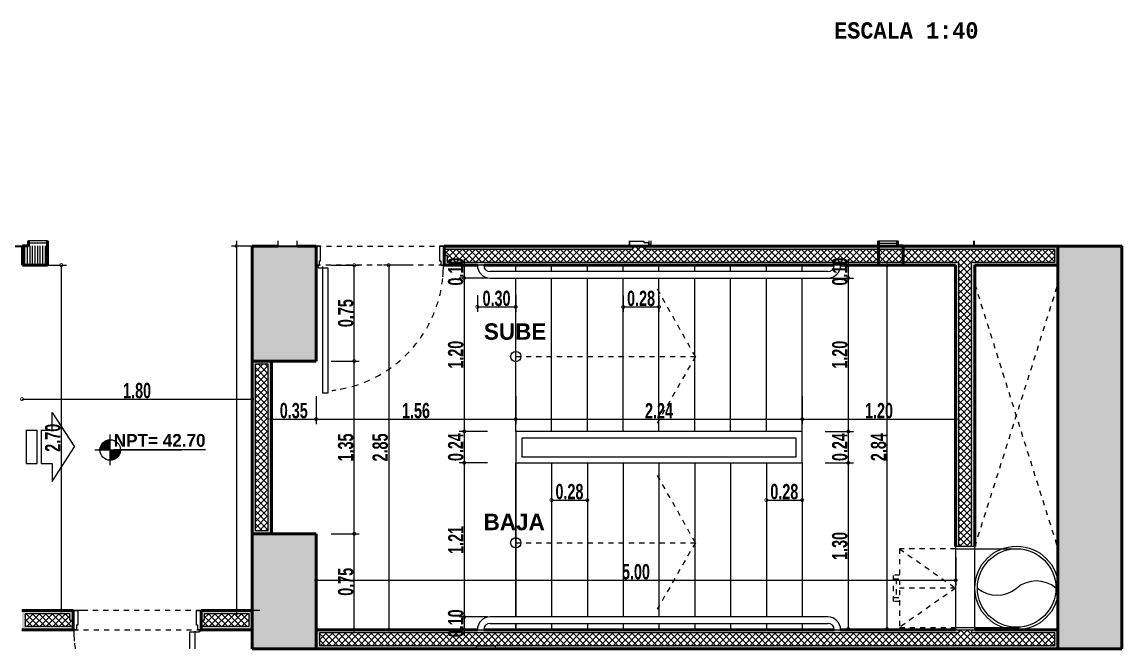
# Model space of a CAD drawing. Header units: metres. Extents: x -144 to 1000, y -717 to 29.
# Drawn here: x 382.3 to 403.68, y -647.55 to -635.36 of the extents above; entities that cross this region are included whole.
import ezdxf

# ---------------------------------------------------------------- set-up
doc = ezdxf.new("R2010")
doc.units = ezdxf.units.M
doc.linetypes.add('Basculante', pattern=[0.11625, 0.075, -0.04125])
doc.linetypes.add('Oculto', pattern=[0.007144, 0.004763, -0.002381])
doc.layers.get('0').update_dxf_attribs({"color": 1})
for name, color, linetype, lineweight in [('A-ANNO-DIMS', 1, 'Continuous', 9), ('A-DETL-GENF', 1, 'Continuous', 9), ('A-DETL-HDLN', 7, 'Oculto', 9), ('A-DETL-THIN', 1, 'Continuous', 9), ('A-DOOR', 1, 'Continuous', 9), ('A-DOOR-FRAM', 1, 'Continuous', 9), ('A-FLOR', 2, 'Continuous', 9), ('A-FLOR-OVHD', 7, 'Basculante', 9), ('A-GENM', 1, 'Continuous', 9), ('A-WALL', 4, 'Continuous', 9), ('G-ANNO-DIMS', 1, 'Continuous', 9), ('G-ANNO-TEXT', 2, 'Continuous', 9), ('S-COLS', 7, 'Continuous', 9), ('S-STRS', 1, 'Continuous', 9)]:
    doc.layers.add(name, color=color, linetype=linetype, lineweight=lineweight)
doc.layers.add('A-WALL-PATT', color=7, linetype='Continuous', lineweight=35, true_color=0x9c9c9c)
doc.styles.add('Arial Narrow_B', font='ARIALNB.TTF', dxfattribs={"width": 1.2, "height": 0.105})
doc.styles.add('Britannic Bold_B', font='', dxfattribs={"width": 0.7})
doc.styles.add('Britannic Bold_B_1', font='', dxfattribs={"width": 0.7, "height": 0.4})
doc.styles.add('Courier New_B_3', font='courbd.ttf', dxfattribs={"height": 0.2625})
doc.styles.get('Britannic Bold_B').set_extended_font_data('Britannic Bold', bold=True)
doc.styles.get('Britannic Bold_B_1').set_extended_font_data('Britannic Bold', bold=True)

# ---------------------------------------------------------------- blocks, each defined once
blk = doc.blocks.new('_DotSmall')
at = {"color": 0, "linetype": 'ByBlock', "const_width": 0.5}
blk.add_lwpolyline([(-0.0625, 0, 1), (0.0625, 0, 1)], format="xyb", close=True, dxfattribs=at)

msp = doc.modelspace()

# ---------------------------------------------------------------- hatches: boundary and pattern name
at = {"layer": 'A-WALL-PATT', "true_color": 0x747474}
h = msp.add_hatch(color=8, dxfattribs=at)
h.paths.add_polyline_path([(394.42, -639.778), (402.437, -639.778), (402.437, -639.716), (394.42, -639.716)])
h.paths.add_polyline_path([(391.979, -639.778), (394.171, -639.778), (394.171, -639.716), (390.505, -639.716), (390.506, -639.778), (391.898, -639.778)])
at = {"layer": 'A-WALL-PATT', "lineweight": 9, "true_color": 0x747474}
h = msp.add_hatch(color=8, dxfattribs=at)
h.paths.add_polyline_path([(396.074, -640.089), (400.511, -640.088), (400.511, -640.027), (390.567, -640.027), (390.567, -639.903), (390.505, -639.903), (390.506, -640.089), (395.378, -640.089)])
h.paths.add_polyline_path([(400.821, -640.089), (402.437, -640.088), (402.437, -639.778), (402.375, -639.778), (402.375, -640.027), (400.759, -640.027), (400.759, -640.089)])
for points in [[(400.511, -645.558), (400.511, -640.089), (400.448, -640.089), (400.449, -645.558)], [(386.839, -645.309), (386.839, -641.953), (386.777, -641.953), (386.777, -645.309)]]:
    msp.add_hatch(color=8, dxfattribs=at).paths.add_polyline_path(points)
at = {"layer": 'A-WALL-PATT', "true_color": 0x747474}
for points in [[(400.821, -645.558), (400.821, -640.089), (400.759, -640.089), (400.759, -645.558)], [(386.839, -645.309), (387.15, -645.309), (387.15, -641.953), (386.839, -641.953), (386.839, -642.015), (387.087, -642.015), (387.087, -645.247), (386.839, -645.247)]]:
    msp.add_hatch(color=8, dxfattribs=at).paths.add_polyline_path(points)
at = {"layer": 'A-WALL-PATT', "lineweight": 9, "true_color": 0x747474}
h = msp.add_hatch(color=8, dxfattribs=at)
h.paths.add_polyline_path([(382.363, -647.111), (382.363, -646.863), (383.234, -646.863), (383.234, -646.987), (383.297, -646.987), (383.297, -646.8), (382.301, -646.8), (382.302, -647.111)])
h.paths.add_polyline_path([(386.715, -647.111), (386.777, -647.111), (386.777, -646.8), (385.782, -646.8), (385.782, -646.987), (385.845, -646.987), (385.845, -646.863), (386.715, -646.863), (386.715, -646.987)])
at = {"layer": 'A-WALL-PATT', "true_color": 0x747474}
h = msp.add_hatch(color=8, dxfattribs=at)
h.paths.add_polyline_path([(386.715, -647.173), (386.777, -647.173), (386.777, -647.111), (385.782, -647.111), (385.782, -647.173), (385.845, -647.173)])
h.paths.add_polyline_path([(382.302, -647.173), (383.297, -647.173), (383.297, -647.111), (382.301, -647.111), (382.301, -647.173)])
h = msp.add_hatch(color=8, dxfattribs=at)
h.paths.add_polyline_path([(388.019, -647.484), (388.081, -647.484), (388.081, -647.235), (400.511, -647.235), (400.511, -647.173), (388.019, -647.173), (388.019, -647.483)])
h.paths.add_polyline_path([(402.375, -647.484), (402.437, -647.484), (402.437, -647.173), (400.759, -647.173), (400.759, -647.235), (402.375, -647.235)])
at = {"layer": 'G-ANNO-DIMS'}
h = msp.add_hatch(color=256, dxfattribs=at)
edge = h.paths.add_edge_path()
edge.add_line((384.017, -643.68), (383.818, -643.68))
edge.add_arc((384.017, -643.68), 0.199, 90, 180, ccw=False)
edge.add_line((384.017, -643.481), (384.017, -643.68))
h = msp.add_hatch(color=256, dxfattribs=at)
edge = h.paths.add_edge_path()
edge.add_line((384.017, -643.68), (384.216, -643.68))
edge.add_arc((384.017, -643.68), 0.199, 270, 360, ccw=False)
edge.add_line((384.017, -643.879), (384.017, -643.68))

# ---------------------------------------------------------------- linework, layer by layer
at = {"linetype": 'ByBlock', "const_width": 0.0597}
msp.add_lwpolyline([(386.473, -639.709, 1), (386.473, -639.724, 1)], format="xyb", dxfattribs=at)
at = {"linetype": 'ByBlock'}
msp.add_lwpolyline([(386.473, -646.793, 0.0597, 0.0597, 1), (386.473, -646.808, 0, 0, 0)], format="xyseb", dxfattribs=at)
at = {"layer": 'A-ANNO-DIMS'}
for p, q in [((386.473, -639.614), (386.473, -646.92)), ((386.923, -639.716), (386.374, -639.716)), ((382.616, -640.086), (383.165, -640.086)), ((383.066, -640.086), (383.066, -646.8)), ((388.309, -640.089), (388.858, -640.089)), ((388.759, -647.173), (388.759, -640.089)), ((389.879, -640.089), (389.329, -640.089)), ((389.429, -640.089), (389.429, -647.173)), ((390.584, -640.089), (390.996, -640.089)), ((390.897, -639.97), (390.897, -647.293)), ((398.674, -640.089), (398.262, -640.089)), ((398.361, -639.97), (398.361, -647.16)), ((398.665, -640.088), (399.214, -640.088)), ((399.115, -647.16), (399.115, -640.088)), ((391.347, -640.338), (390.797, -640.338)), ((397.912, -640.338), (398.461, -640.338)), ((391.152, -640.671), (391.152, -640.998)), ((391.898, -640.671), (391.898, -640.998)), ((393.986, -640.687), (393.986, -640.998)), ((394.682, -640.687), (394.682, -640.998)), ((391.152, -640.899), (391.898, -640.899)), ((393.986, -640.899), (394.682, -640.899)), ((388.309, -641.953), (388.858, -641.953)), ((386.777, -642.241), (386.777, -642.79)), ((388.019, -642.631), (388.019, -643.18)), ((391.898, -642.631), (391.898, -643.18)), ((397.466, -642.631), (397.466, -643.18)), ((400.449, -642.631), (400.449, -643.18)), ((382.301, -642.691), (386.777, -642.691)), ((387.15, -642.815), (387.15, -643.18)), ((387.15, -643.08), (400.449, -643.08)), ((391.347, -643.32), (390.797, -643.32)), ((397.912, -643.32), (398.461, -643.32)), ((391.347, -643.929), (390.797, -643.929)), ((397.912, -643.929), (398.461, -643.929)), ((392.594, -644.442), (392.594, -644.754)), ((393.29, -644.442), (393.29, -644.754)), ((396.77, -644.442), (396.77, -644.754)), ((397.466, -644.442), (397.466, -644.754)), ((392.594, -644.654), (393.29, -644.654)), ((396.77, -644.654), (397.466, -644.654)), ((388.309, -645.309), (388.858, -645.309)), ((388.019, -645.761), (388.019, -646.31)), ((400.449, -645.761), (400.449, -646.31)), ((388.019, -646.211), (400.449, -646.211)), ((383.516, -646.8), (382.967, -646.8)), ((386.923, -646.8), (386.374, -646.8)), ((391.347, -646.925), (390.797, -646.925)), ((388.309, -647.173), (388.858, -647.173)), ((389.879, -647.173), (389.329, -647.173)), ((390.584, -647.173), (390.996, -647.173)), ((399.214, -647.16), (398.262, -647.16))]:
    msp.add_line(p, q, dxfattribs=at)
at = {"layer": 'A-DETL-GENF', "linetype": 'Basculante', "lineweight": 9}
for p, q in [((387.274, -639.613), (387.274, -639.716)), ((387.647, -639.716), (387.647, -639.613)), ((394.109, -639.716), (394.109, -639.613)), ((394.482, -639.613), (394.482, -639.716)), ((388.019, -640.089), (388.019, -639.716)), ((388.019, -639.716), (390.505, -639.716)), ((390.505, -639.716), (390.505, -640.089)), ((394.482, -639.716), (394.109, -639.716)), ((390.505, -640.089), (388.019, -640.089)), ((385.782, -646.8), (383.297, -646.8)), ((383.297, -646.8), (383.297, -647.173)), ((385.782, -647.173), (385.782, -646.8)), ((383.297, -647.173), (385.782, -647.173)), ((391.127, -647.546), (391.5, -647.546)), ((391.127, -647.547), (391.127, -647.546)), ((391.5, -647.546), (391.5, -647.547))]:
    msp.add_line(p, q, dxfattribs=at)
at = {"layer": 'A-DETL-GENF', "lineweight": 30}
msp.add_line((387.274, -639.716), (387.647, -639.716), dxfattribs=at)
at = {"layer": 'A-DETL-GENF', "lineweight": 9}
for p, q in [((382.888, -643.297), (382.888, -642.952)), ((382.888, -642.952), (383.32, -643.621)), ((382.382, -643.297), (382.598, -643.297)), ((382.382, -643.297), (382.382, -643.945)), ((382.598, -643.945), (382.598, -643.297)), ((382.673, -643.297), (382.888, -643.297)), ((382.673, -643.297), (382.673, -643.945)), ((382.888, -644.29), (383.32, -643.621)), ((382.382, -643.945), (382.598, -643.945)), ((382.673, -643.945), (382.888, -643.945)), ((382.888, -643.945), (382.888, -644.29))]:
    msp.add_line(p, q, dxfattribs=at)
at = {"layer": 'A-DETL-HDLN'}
for p, q in [((400.821, -645.558), (402.437, -640.459)), ((400.821, -640.459), (402.437, -645.601)), ((395.389, -641.865), (394.65, -640.549)), ((391.898, -641.865), (395.378, -641.865)), ((395.389, -641.865), (394.647, -643.159)), ((395.389, -645.482), (394.65, -644.165)), ((391.898, -645.482), (395.378, -645.482)), ((395.389, -645.482), (394.647, -646.775))]:
    msp.add_line(p, q, dxfattribs=at)
at = {"layer": 'A-DETL-THIN', "lineweight": 9}
for p, q in [((391.276, -640.089), (391.152, -640.089)), ((398.213, -640.089), (398.088, -640.089)), ((397.964, -640.213), (391.401, -640.213)), ((391.401, -640.338), (397.964, -640.338)), ((397.466, -643.32), (391.898, -643.32)), ((391.898, -643.32), (391.898, -643.929)), ((392.023, -643.817), (392.023, -643.441)), ((392.023, -643.441), (397.342, -643.441)), ((397.342, -643.441), (397.342, -643.817)), ((397.466, -643.929), (397.466, -643.32)), ((391.898, -643.929), (397.466, -643.929)), ((397.342, -643.817), (392.023, -643.817)), ((400.821, -645.558), (400.448, -645.558)), ((400.448, -645.558), (400.448, -647.173)), ((400.448, -645.601), (401.682, -645.601)), ((400.821, -647.173), (400.821, -645.558)), ((397.964, -646.925), (391.401, -646.925)), ((391.401, -647.049), (397.964, -647.049)), ((400.448, -647.127), (401.682, -647.127)), ((391.152, -647.173), (391.276, -647.173)), ((398.088, -647.173), (398.213, -647.173)), ((400.448, -647.173), (400.821, -647.173))]:
    msp.add_line(p, q, dxfattribs=at)
for centre, radius in [((391.898, -641.865), 0.0994), ((391.898, -645.482), 0.0994), ((401.634, -646.362), 0.813), ((401.634, -646.362), 0.763)]:
    msp.add_circle(centre, radius, dxfattribs=at)
for centre, radius, start, end in [((391.401, -640.089), 0.249, 180, 270), ((391.401, -640.089), 0.124, 180, 270), ((397.964, -640.089), 0.249, 270, 0), ((397.964, -640.089), 0.124, 270, 360), ((402.016, -646.82), 0.596, 50.181, 129.819), ((401.252, -645.904), 0.596, 230.181, 309.819), ((391.401, -647.173), 0.249, 90, 180), ((397.964, -647.173), 0.249, 360, 90), ((391.401, -647.173), 0.124, 90, 180), ((397.964, -647.173), 0.124, 0, 90)]:
    msp.add_arc(centre, radius, start, end, dxfattribs=at)
at = {"layer": 'A-DOOR', "lineweight": 20}
for p, q in [((394.531, -639.679), (394.531, -639.613)), ((394.507, -639.679), (394.531, -639.679)), ((394.507, -639.716), (394.507, -639.679)), ((388.019, -640.114), (388.056, -640.114)), ((388.056, -640.114), (388.056, -640.139)), ((388.056, -640.139), (388.243, -640.139)), ((388.143, -640.114), (388.143, -642.575)), ((388.243, -640.139), (388.243, -642.575)), ((388.243, -642.575), (388.143, -642.575)), ((385.559, -647.223), (385.559, -647.547)), ((385.745, -647.223), (385.559, -647.223)), ((385.658, -647.198), (385.658, -647.547)), ((385.745, -647.198), (385.745, -647.223)), ((385.782, -647.198), (385.745, -647.198)), ((391.102, -647.546), (391.102, -647.547))]:
    msp.add_line(p, q, dxfattribs=at)
at = {"layer": 'A-DOOR', "lineweight": 9}
for p, q in [((388.019, -640.089), (388.019, -639.716)), ((394.482, -639.716), (394.109, -639.716)), ((385.782, -647.173), (385.782, -646.8)), ((391.127, -647.546), (391.5, -647.546))]:
    msp.add_line(p, q, dxfattribs=at)
for centre, start, end in [((388.048, -640.095), 354.8602, 0), ((388.048, -640.095), 351.4009, 354.0571), ((388.048, -640.095), 346.0919, 348.7462), ((388.048, -640.095), 340.7809, 343.4371), ((388.048, -640.095), 335.4605, 338.1223), ((388.048, -640.095), 330.1233, 332.7944), ((388.048, -640.095), 324.7622, 327.4462), ((388.048, -640.095), 313.9406, 316.6605), ((388.048, -640.095), 319.3702, 322.0705), ((388.048, -640.095), 308.4672, 311.2097), ((388.048, -640.095), 297.366, 300.1622), ((388.048, -640.095), 302.9441, 305.7122), ((388.048, -640.095), 285.8316, 288.8857), ((388.048, -640.095), 291.7283, 294.5549), ((388.048, -640.095), 276.4594, 278.45), ((388.048, -640.095), 280.2582, 283.1511), ((385.753, -647.179), 180, 185.1398), ((385.753, -647.179), 185.9429, 188.5991)]:
    msp.add_arc(centre, 2.444, start, end, dxfattribs=at)
at = {"layer": 'A-DOOR-FRAM', "lineweight": 20}
for p, q in [((394.109, -639.629), (394.109, -639.716)), ((394.395, -639.629), (394.109, -639.629)), ((394.395, -639.654), (394.395, -639.629)), ((394.482, -639.654), (394.395, -639.654)), ((394.482, -639.716), (394.482, -639.654)), ((388.106, -639.716), (388.019, -639.716)), ((388.106, -640.002), (388.106, -639.716)), ((390.505, -639.716), (390.418, -639.716)), ((390.418, -639.716), (390.418, -640.002)), ((388.019, -640.089), (388.081, -640.089)), ((388.081, -640.089), (388.081, -640.002)), ((388.081, -640.002), (388.106, -640.002)), ((390.418, -640.002), (390.443, -640.002)), ((390.443, -640.002), (390.443, -640.089)), ((390.443, -640.089), (390.505, -640.089)), ((383.297, -646.8), (383.384, -646.8)), ((383.384, -646.8), (383.384, -647.086)), ((385.695, -647.086), (385.695, -646.8)), ((385.695, -646.8), (385.782, -646.8)), ((383.359, -647.086), (383.359, -647.173)), ((383.384, -647.086), (383.359, -647.086)), ((385.72, -647.086), (385.695, -647.086)), ((385.72, -647.173), (385.72, -647.086)), ((383.359, -647.173), (383.297, -647.173)), ((385.782, -647.173), (385.72, -647.173)), ((391.127, -647.546), (391.127, -647.547)), ((391.5, -647.547), (391.5, -647.546))]:
    msp.add_line(p, q, dxfattribs=at)
at = {"layer": 'A-FLOR', "lineweight": 9}
for p, q in [((391.898, -640.213), (391.898, -640.089)), ((391.898, -643.32), (391.898, -640.338)), ((391.898, -646.925), (391.898, -643.929)), ((391.898, -647.173), (391.898, -647.049)), ((395.006, -647.547), (395.006, -647.546))]:
    msp.add_line(p, q, dxfattribs=at)
at = {"layer": 'A-FLOR-OVHD'}
for p, q in [((399.358, -645.601), (399.358, -647.127)), ((399.358, -645.601), (400.448, -646.365)), ((400.448, -645.601), (399.358, -645.601)), ((399.358, -646.11), (399.241, -646.11)), ((399.241, -646.621), (399.241, -646.11)), ((399.241, -646.186), (399.358, -646.186)), ((399.291, -646.186), (399.291, -646.545)), ((400.448, -646.365), (399.358, -647.127)), ((400.448, -646.365), (399.358, -646.365)), ((399.241, -646.545), (399.358, -646.545)), ((399.358, -646.621), (399.241, -646.621)), ((399.358, -647.127), (400.448, -647.127))]:
    msp.add_line(p, q, dxfattribs=at)
at = {"layer": 'A-GENM', "lineweight": 30}
for p, q in [((382.426, -639.716), (382.426, -639.613)), ((399.319, -639.613), (399.319, -639.716)), ((400.811, -639.716), (400.811, -639.613)), ((380.934, -639.716), (382.426, -639.716)), ((399.319, -639.716), (400.811, -639.716))]:
    msp.add_line(p, q, dxfattribs=at)
at = {"layer": 'A-WALL', "lineweight": 50}
for p, q in [((382.426, -639.613), (382.426, -639.713)), ((382.798, -640.086), (382.798, -639.613)), ((398.947, -639.613), (398.947, -640.086)), ((399.319, -639.713), (399.319, -639.613)), ((382.426, -639.713), (382.315, -639.713)), ((382.315, -639.713), (382.315, -640.086)), ((402.437, -639.716), (390.505, -639.716)), ((390.505, -639.716), (390.505, -640.089)), ((399.43, -639.713), (399.319, -639.713)), ((399.43, -640.086), (399.43, -639.713)), ((402.437, -640.089), (402.437, -639.716)), ((403.682, -639.716), (403.68, -639.716)), ((403.68, -639.716), (403.68, -640.089)), ((382.315, -640.086), (382.798, -640.086)), ((390.505, -640.089), (391.152, -640.089)), ((391.276, -640.089), (398.088, -640.089)), ((398.213, -640.089), (400.448, -640.089)), ((398.947, -640.086), (399.43, -640.086)), ((400.448, -640.089), (400.448, -645.558)), ((400.821, -640.089), (402.437, -640.089)), ((400.821, -645.558), (400.821, -640.089)), ((403.68, -640.089), (403.682, -640.089)), ((386.777, -641.953), (386.777, -645.309)), ((387.15, -641.953), (386.777, -641.953)), ((387.15, -645.309), (387.15, -641.953)), ((386.777, -645.309), (387.15, -645.309)), ((383.297, -646.8), (382.301, -646.8)), ((383.297, -647.173), (383.297, -646.8)), ((386.777, -646.8), (385.782, -646.8)), ((385.782, -646.8), (385.782, -647.173)), ((386.777, -647.173), (386.777, -646.8)), ((382.301, -647.173), (383.297, -647.173)), ((385.782, -647.173), (386.777, -647.173)), ((391.152, -647.173), (388.019, -647.173)), ((388.019, -647.173), (388.019, -647.546)), ((398.088, -647.173), (391.276, -647.173)), ((400.448, -647.173), (398.213, -647.173)), ((402.437, -647.173), (400.821, -647.173)), ((402.437, -647.546), (402.437, -647.173)), ((387.025, -647.546), (387.025, -647.547)), ((387.398, -647.546), (387.025, -647.546)), ((387.398, -647.547), (387.398, -647.546)), ((388.019, -647.546), (402.437, -647.546)), ((403.307, -647.546), (403.307, -647.547)), ((403.68, -647.546), (403.307, -647.546))]:
    msp.add_line(p, q, dxfattribs=at)
at = {"layer": 'A-WALL', "lineweight": 9}
for p, q in [((390.505, -639.778), (394.171, -639.778)), ((394.171, -639.778), (394.171, -639.716)), ((394.42, -639.778), (394.42, -639.716)), ((394.42, -639.778), (402.375, -639.778)), ((402.375, -640.027), (402.375, -639.778)), ((390.567, -639.903), (390.505, -639.903)), ((390.567, -639.903), (390.567, -640.027)), ((390.567, -640.027), (400.511, -640.027)), ((400.511, -645.558), (400.511, -640.027)), ((400.759, -640.027), (402.375, -640.027)), ((400.759, -645.558), (400.759, -640.027)), ((386.839, -645.247), (386.839, -642.015)), ((387.087, -642.015), (386.839, -642.015)), ((387.087, -645.247), (387.087, -642.015)), ((386.839, -645.247), (387.087, -645.247)), ((382.363, -646.863), (382.363, -647.111)), ((383.234, -646.863), (382.363, -646.863)), ((383.234, -646.987), (383.234, -646.863)), ((385.845, -646.863), (385.845, -646.987)), ((386.715, -646.863), (385.845, -646.863)), ((386.715, -647.111), (386.715, -646.863)), ((383.297, -647.111), (382.363, -647.111)), ((383.234, -646.987), (383.297, -646.987)), ((385.782, -646.987), (385.845, -646.987)), ((386.715, -647.111), (385.782, -647.111)), ((388.081, -647.235), (388.081, -647.484)), ((400.511, -647.235), (388.081, -647.235)), ((400.511, -647.173), (400.511, -647.235)), ((400.759, -647.173), (400.759, -647.235)), ((402.375, -647.235), (400.759, -647.235)), ((402.375, -647.484), (402.375, -647.235)), ((402.375, -647.484), (388.081, -647.484)), ((391.127, -647.484), (391.127, -647.546)), ((391.5, -647.484), (391.5, -647.546))]:
    msp.add_line(p, q, dxfattribs=at)
at = {"layer": 'A-WALL-PATT', "color": 8, "lineweight": 9, "true_color": 0x727272}
for p, q in [((382.798, -639.614), (382.426, -639.614)), ((382.798, -639.664), (382.426, -639.664)), ((398.947, -639.614), (399.319, -639.614)), ((398.947, -639.664), (399.319, -639.664)), ((382.358, -640.086), (382.358, -639.716)), ((382.408, -640.086), (382.408, -639.716)), ((382.458, -640.086), (382.458, -639.713)), ((382.508, -640.086), (382.508, -639.713)), ((382.557, -640.086), (382.557, -639.713)), ((382.607, -640.086), (382.607, -639.713)), ((382.657, -640.086), (382.657, -639.713)), ((382.706, -640.086), (382.706, -639.713)), ((382.756, -640.086), (382.756, -639.713)), ((398.99, -639.716), (398.99, -639.713)), ((399.039, -639.716), (399.039, -639.713)), ((399.089, -639.716), (399.089, -639.713)), ((399.139, -639.716), (399.139, -639.713)), ((399.188, -639.716), (399.188, -639.713)), ((399.238, -639.716), (399.238, -639.713)), ((399.288, -639.716), (399.288, -639.713)), ((391.127, -647.484), (391.5, -647.484)), ((391.127, -647.534), (391.5, -647.534))]:
    msp.add_line(p, q, dxfattribs=at)
at = {"layer": 'A-WALL-PATT', "color": 1, "lineweight": 9, "true_color": 0xff0000}
for p, q in [((390.734, -640.027), (390.505, -639.798)), ((390.506, -639.885), (390.613, -639.778)), ((390.567, -639.951), (390.739, -639.778)), ((390.86, -640.027), (390.612, -639.778)), ((390.617, -640.027), (390.866, -639.778)), ((390.987, -640.027), (390.738, -639.778)), ((390.744, -640.027), (390.992, -639.778)), ((391.113, -640.027), (390.865, -639.778)), ((390.87, -640.027), (391.119, -639.778)), ((391.24, -640.027), (390.991, -639.778)), ((390.997, -640.027), (391.245, -639.778)), ((391.366, -640.027), (391.118, -639.778)), ((391.123, -640.027), (391.372, -639.778)), ((391.493, -640.027), (391.244, -639.778)), ((391.25, -640.027), (391.499, -639.778)), ((391.62, -640.027), (391.371, -639.778)), ((391.377, -640.027), (391.625, -639.778)), ((391.746, -640.027), (391.497, -639.778)), ((391.503, -640.027), (391.752, -639.778)), ((391.873, -640.027), (391.624, -639.778)), ((391.63, -640.027), (391.878, -639.778)), ((391.999, -640.027), (391.751, -639.778)), ((391.756, -640.027), (392.005, -639.778)), ((392.126, -640.027), (391.877, -639.778)), ((391.883, -640.027), (392.131, -639.778)), ((392.252, -640.027), (392.004, -639.778)), ((392.009, -640.027), (392.258, -639.778)), ((392.379, -640.027), (392.13, -639.778)), ((392.136, -640.027), (392.384, -639.778)), ((392.505, -640.027), (392.257, -639.778)), ((392.262, -640.027), (392.511, -639.778)), ((392.632, -640.027), (392.383, -639.778)), ((392.389, -640.027), (392.638, -639.778)), ((392.759, -640.027), (392.51, -639.778)), ((392.516, -640.027), (392.764, -639.778)), ((392.885, -640.027), (392.636, -639.778)), ((392.642, -640.027), (392.891, -639.778)), ((393.012, -640.027), (392.763, -639.778)), ((392.769, -640.027), (393.017, -639.778)), ((393.138, -640.027), (392.89, -639.778)), ((392.895, -640.027), (393.144, -639.778)), ((393.265, -640.027), (393.016, -639.778)), ((393.022, -640.027), (393.27, -639.778)), ((393.391, -640.027), (393.143, -639.778)), ((393.148, -640.027), (393.397, -639.778)), ((393.518, -640.027), (393.269, -639.778)), ((393.275, -640.027), (393.523, -639.778)), ((393.644, -640.027), (393.396, -639.778)), ((393.401, -640.027), (393.65, -639.778)), ((393.771, -640.027), (393.522, -639.778)), ((393.528, -640.027), (393.777, -639.778)), ((393.898, -640.027), (393.649, -639.778)), ((393.655, -640.027), (393.903, -639.778)), ((394.024, -640.027), (393.775, -639.778)), ((393.781, -640.027), (394.03, -639.778)), ((394.151, -640.027), (393.902, -639.778)), ((393.908, -640.027), (394.156, -639.778)), ((394.277, -640.027), (394.029, -639.778)), ((394.034, -640.027), (394.283, -639.778)), ((394.404, -640.027), (394.155, -639.778)), ((394.161, -640.027), (394.409, -639.778)), ((394.171, -639.764), (394.218, -639.716)), ((394.53, -640.027), (394.22, -639.716)), ((394.283, -639.778), (394.345, -639.716)), ((394.287, -640.027), (394.536, -639.778)), ((394.408, -639.778), (394.346, -639.716)), ((394.657, -640.027), (394.408, -639.778)), ((394.409, -639.778), (394.42, -639.768)), ((394.414, -640.027), (394.662, -639.778)), ((394.783, -640.027), (394.535, -639.778)), ((394.54, -640.027), (394.789, -639.778)), ((394.91, -640.027), (394.661, -639.778)), ((394.667, -640.027), (394.916, -639.778)), ((395.037, -640.027), (394.788, -639.778)), ((394.794, -640.027), (395.042, -639.778)), ((395.163, -640.027), (394.914, -639.778)), ((394.92, -640.027), (395.169, -639.778)), ((395.29, -640.027), (395.041, -639.778)), ((395.047, -640.027), (395.295, -639.778)), ((395.416, -640.027), (395.168, -639.778)), ((395.173, -640.027), (395.422, -639.778)), ((395.543, -640.027), (395.294, -639.778)), ((395.3, -640.027), (395.548, -639.778)), ((395.669, -640.027), (395.421, -639.778)), ((395.426, -640.027), (395.675, -639.778)), ((395.796, -640.027), (395.547, -639.778)), ((395.553, -640.027), (395.801, -639.778)), ((395.922, -640.027), (395.674, -639.778)), ((395.679, -640.027), (395.928, -639.778)), ((396.049, -640.027), (395.8, -639.778)), ((395.806, -640.027), (396.055, -639.778)), ((396.176, -640.027), (395.927, -639.778)), ((395.933, -640.027), (396.181, -639.778)), ((396.302, -640.027), (396.053, -639.778)), ((396.059, -640.027), (396.308, -639.778)), ((396.429, -640.027), (396.18, -639.778)), ((396.186, -640.027), (396.434, -639.778)), ((396.555, -640.027), (396.307, -639.778)), ((396.312, -640.027), (396.561, -639.778)), ((396.682, -640.027), (396.433, -639.778)), ((396.439, -640.027), (396.687, -639.778)), ((396.808, -640.027), (396.56, -639.778)), ((396.565, -640.027), (396.814, -639.778)), ((396.935, -640.027), (396.686, -639.778)), ((396.692, -640.027), (396.94, -639.778)), ((397.061, -640.027), (396.813, -639.778)), ((396.818, -640.027), (397.067, -639.778)), ((397.188, -640.027), (396.939, -639.778)), ((396.945, -640.027), (397.194, -639.778)), ((397.315, -640.027), (397.066, -639.778)), ((397.072, -640.027), (397.32, -639.778)), ((397.441, -640.027), (397.192, -639.778)), ((397.198, -640.027), (397.447, -639.778)), ((397.568, -640.027), (397.319, -639.778)), ((397.325, -640.027), (397.573, -639.778)), ((397.694, -640.027), (397.446, -639.778)), ((397.451, -640.027), (397.7, -639.778)), ((397.821, -640.027), (397.572, -639.778)), ((397.578, -640.027), (397.826, -639.778)), ((397.947, -640.027), (397.699, -639.778)), ((397.704, -640.027), (397.953, -639.778)), ((398.074, -640.027), (397.825, -639.778)), ((397.831, -640.027), (398.079, -639.778)), ((398.2, -640.027), (397.952, -639.778)), ((397.957, -640.027), (398.206, -639.778)), ((398.327, -640.027), (398.078, -639.778)), ((398.084, -640.027), (398.333, -639.778)), ((398.454, -640.027), (398.205, -639.778)), ((398.211, -640.027), (398.459, -639.778)), ((398.58, -640.027), (398.332, -639.778)), ((398.337, -640.027), (398.586, -639.778)), ((398.707, -640.027), (398.458, -639.778)), ((398.464, -640.027), (398.712, -639.778)), ((398.833, -640.027), (398.585, -639.778)), ((398.59, -640.027), (398.839, -639.778)), ((398.96, -640.027), (398.711, -639.778)), ((398.717, -640.027), (398.965, -639.778)), ((399.086, -640.027), (398.838, -639.778)), ((398.843, -640.027), (399.092, -639.778)), ((399.213, -640.027), (398.964, -639.778)), ((398.97, -640.027), (399.218, -639.778)), ((399.339, -640.027), (399.091, -639.778)), ((399.096, -640.027), (399.345, -639.778)), ((399.466, -640.027), (399.217, -639.778)), ((399.223, -640.027), (399.472, -639.778)), ((399.593, -640.027), (399.344, -639.778)), ((399.35, -640.027), (399.598, -639.778)), ((399.719, -640.027), (399.471, -639.778)), ((399.476, -640.027), (399.725, -639.778)), ((399.846, -640.027), (399.597, -639.778)), ((399.603, -640.027), (399.851, -639.778)), ((399.972, -640.027), (399.724, -639.778)), ((399.729, -640.027), (399.978, -639.778)), ((400.099, -640.027), (399.85, -639.778)), ((399.856, -640.027), (400.104, -639.778)), ((400.225, -640.027), (399.977, -639.778)), ((399.982, -640.027), (400.231, -639.778)), ((400.352, -640.027), (400.103, -639.778)), ((400.109, -640.027), (400.357, -639.778)), ((400.478, -640.027), (400.23, -639.778)), ((400.235, -640.027), (400.484, -639.778)), ((400.759, -640.181), (400.356, -639.778)), ((400.362, -640.027), (400.611, -639.778)), ((400.759, -640.054), (400.483, -639.778)), ((400.489, -640.027), (400.737, -639.778)), ((400.511, -640.131), (400.864, -639.778)), ((400.858, -640.027), (400.61, -639.778)), ((400.985, -640.027), (400.736, -639.778)), ((400.742, -640.027), (400.99, -639.778)), ((401.111, -640.027), (400.863, -639.778)), ((400.868, -640.027), (401.117, -639.778)), ((401.238, -640.027), (400.989, -639.778)), ((400.995, -640.027), (401.243, -639.778)), ((401.364, -640.027), (401.116, -639.778)), ((401.121, -640.027), (401.37, -639.778)), ((401.491, -640.027), (401.242, -639.778)), ((401.248, -640.027), (401.496, -639.778)), ((401.617, -640.027), (401.369, -639.778)), ((401.374, -640.027), (401.623, -639.778)), ((401.744, -640.027), (401.495, -639.778)), ((401.501, -640.027), (401.75, -639.778)), ((401.871, -640.027), (401.622, -639.778)), ((401.628, -640.027), (401.876, -639.778)), ((401.997, -640.027), (401.749, -639.778)), ((401.754, -640.027), (402.003, -639.778)), ((402.124, -640.027), (401.875, -639.778)), ((401.881, -640.027), (402.129, -639.778)), ((402.25, -640.027), (402.002, -639.778)), ((402.007, -640.027), (402.256, -639.778)), ((402.375, -640.025), (402.128, -639.778)), ((402.134, -640.027), (402.375, -639.786)), ((402.375, -639.898), (402.255, -639.778)), ((390.607, -640.027), (390.567, -639.987)), ((400.511, -640.258), (400.742, -640.027)), ((400.759, -640.308), (400.511, -640.059)), ((402.26, -640.027), (402.375, -639.912)), ((400.511, -640.385), (400.759, -640.136)), ((400.759, -640.434), (400.511, -640.186)), ((400.511, -640.511), (400.759, -640.262)), ((400.759, -640.561), (400.511, -640.312)), ((400.511, -640.638), (400.759, -640.389)), ((400.759, -640.687), (400.511, -640.439)), ((400.511, -640.764), (400.759, -640.516)), ((400.759, -640.814), (400.511, -640.565)), ((400.511, -640.891), (400.759, -640.642)), ((400.759, -640.94), (400.511, -640.692)), ((400.511, -641.017), (400.759, -640.769)), ((400.759, -641.067), (400.511, -640.818)), ((400.511, -641.144), (400.759, -640.895)), ((400.759, -641.193), (400.511, -640.945)), ((400.511, -641.27), (400.759, -641.022)), ((400.759, -641.32), (400.511, -641.071)), ((400.511, -641.397), (400.759, -641.148)), ((400.759, -641.447), (400.511, -641.198)), ((400.511, -641.524), (400.759, -641.275)), ((400.759, -641.573), (400.511, -641.325)), ((400.511, -641.65), (400.759, -641.401)), ((400.759, -641.7), (400.511, -641.451)), ((400.511, -641.777), (400.759, -641.528)), ((400.759, -641.826), (400.511, -641.578)), ((400.511, -641.903), (400.759, -641.655)), ((400.759, -641.953), (400.511, -641.704)), ((400.511, -642.03), (400.759, -641.781)), ((386.839, -642.033), (386.857, -642.015)), ((386.839, -642.16), (386.983, -642.015)), ((387.087, -642.202), (386.901, -642.015)), ((387.087, -642.076), (387.027, -642.015)), ((400.759, -642.079), (400.511, -641.831)), ((400.511, -642.156), (400.759, -641.908)), ((400.759, -642.206), (400.511, -641.957)), ((386.839, -642.287), (387.087, -642.038)), ((387.087, -642.329), (386.839, -642.08)), ((386.839, -642.413), (387.087, -642.165)), ((387.087, -642.455), (386.839, -642.207)), ((400.511, -642.283), (400.759, -642.034)), ((400.759, -642.332), (400.511, -642.084)), ((400.511, -642.409), (400.759, -642.161)), ((400.759, -642.459), (400.511, -642.21)), ((386.839, -642.54), (387.087, -642.291)), ((387.087, -642.582), (386.839, -642.333)), ((386.839, -642.666), (387.087, -642.418)), ((400.511, -642.536), (400.759, -642.287)), ((400.759, -642.586), (400.511, -642.337)), ((400.511, -642.663), (400.759, -642.414)), ((387.087, -642.708), (386.839, -642.46)), ((386.839, -642.793), (387.087, -642.544)), ((387.087, -642.835), (386.839, -642.586)), ((400.759, -642.712), (400.511, -642.464)), ((400.511, -642.789), (400.759, -642.54)), ((400.759, -642.839), (400.511, -642.59)), ((386.839, -642.919), (387.087, -642.671)), ((387.087, -642.962), (386.839, -642.713)), ((386.839, -643.046), (387.087, -642.797)), ((387.087, -643.088), (386.839, -642.84)), ((400.511, -642.916), (400.759, -642.667)), ((400.759, -642.965), (400.511, -642.717)), ((400.511, -643.042), (400.759, -642.794)), ((400.759, -643.092), (400.511, -642.843)), ((386.839, -643.172), (387.087, -642.924)), ((387.087, -643.215), (386.839, -642.966)), ((386.839, -643.299), (387.087, -643.05)), ((387.087, -643.341), (386.839, -643.093)), ((400.511, -643.169), (400.759, -642.92)), ((400.759, -643.218), (400.511, -642.97)), ((400.511, -643.295), (400.759, -643.047)), ((386.839, -643.426), (387.087, -643.177)), ((387.087, -643.468), (386.839, -643.219)), ((386.839, -643.552), (387.087, -643.304)), ((400.759, -643.345), (400.511, -643.096)), ((400.511, -643.422), (400.759, -643.173)), ((400.759, -643.471), (400.511, -643.223)), ((400.511, -643.548), (400.759, -643.3)), ((387.087, -643.594), (386.839, -643.346)), ((386.839, -643.679), (387.087, -643.43)), ((387.087, -643.721), (386.839, -643.472)), ((400.759, -643.598), (400.511, -643.349)), ((400.511, -643.675), (400.759, -643.426)), ((400.759, -643.725), (400.511, -643.476)), ((386.839, -643.805), (387.087, -643.557)), ((387.087, -643.847), (386.839, -643.599)), ((386.839, -643.932), (387.087, -643.683)), ((387.087, -643.974), (386.839, -643.725)), ((400.511, -643.802), (400.759, -643.553)), ((400.759, -643.851), (400.511, -643.603)), ((400.511, -643.928), (400.759, -643.679)), ((400.759, -643.978), (400.511, -643.729)), ((386.839, -644.058), (387.087, -643.81)), ((387.087, -644.101), (386.839, -643.852)), ((386.839, -644.185), (387.087, -643.936)), ((400.511, -644.055), (400.759, -643.806)), ((400.759, -644.104), (400.511, -643.856)), ((400.511, -644.181), (400.759, -643.933)), ((387.087, -644.227), (386.839, -643.979)), ((386.839, -644.311), (387.087, -644.063)), ((387.087, -644.354), (386.839, -644.105)), ((400.759, -644.231), (400.511, -643.982)), ((400.511, -644.308), (400.759, -644.059)), ((400.759, -644.357), (400.511, -644.109)), ((386.839, -644.438), (387.087, -644.189)), ((387.087, -644.48), (386.839, -644.232)), ((386.839, -644.565), (387.087, -644.316)), ((387.087, -644.607), (386.839, -644.358)), ((400.511, -644.434), (400.759, -644.186)), ((400.759, -644.484), (400.511, -644.235)), ((400.511, -644.561), (400.759, -644.312)), ((400.759, -644.61), (400.511, -644.362)), ((386.839, -644.691), (387.087, -644.443)), ((387.087, -644.733), (386.839, -644.485)), ((386.839, -644.818), (387.087, -644.569)), ((400.511, -644.687), (400.759, -644.439)), ((400.759, -644.737), (400.511, -644.488)), ((400.511, -644.814), (400.759, -644.565)), ((387.087, -644.86), (386.839, -644.611)), ((386.839, -644.944), (387.087, -644.696)), ((387.087, -644.986), (386.839, -644.738)), ((400.759, -644.864), (400.511, -644.615)), ((400.511, -644.941), (400.759, -644.692)), ((400.759, -644.99), (400.511, -644.742)), ((386.839, -645.071), (387.087, -644.822)), ((387.087, -645.113), (386.839, -644.864)), ((386.839, -645.197), (387.087, -644.949)), ((387.087, -645.24), (386.839, -644.991)), ((400.511, -645.067), (400.759, -644.818)), ((400.759, -645.117), (400.511, -644.868)), ((400.511, -645.194), (400.759, -644.945)), ((400.759, -645.243), (400.511, -644.995)), ((386.968, -645.247), (386.839, -645.118)), ((386.916, -645.247), (387.087, -645.075)), ((387.042, -645.247), (387.087, -645.202)), ((400.511, -645.32), (400.759, -645.072)), ((400.759, -645.37), (400.511, -645.121)), ((400.511, -645.447), (400.759, -645.198)), ((386.842, -645.247), (386.839, -645.244)), ((400.759, -645.496), (400.511, -645.248)), ((400.694, -645.558), (400.511, -645.374)), ((400.526, -645.558), (400.759, -645.325)), ((400.567, -645.558), (400.511, -645.501)), ((400.653, -645.558), (400.759, -645.451)), ((382.363, -646.888), (382.389, -646.863)), ((382.363, -647.015), (382.516, -646.863)), ((382.631, -647.111), (382.383, -646.863)), ((382.394, -647.111), (382.642, -646.863)), ((382.758, -647.111), (382.509, -646.863)), ((382.52, -647.111), (382.769, -646.863)), ((382.884, -647.111), (382.636, -646.863)), ((382.647, -647.111), (382.896, -646.863)), ((383.011, -647.111), (382.762, -646.863)), ((382.774, -647.111), (383.022, -646.863)), ((383.137, -647.111), (382.889, -646.863)), ((382.9, -647.111), (383.149, -646.863)), ((383.264, -647.111), (383.015, -646.863)), ((383.027, -647.111), (383.234, -646.903)), ((383.234, -646.955), (383.142, -646.863)), ((385.811, -647.111), (386.059, -646.863)), ((385.845, -646.951), (385.933, -646.863)), ((386.048, -647.111), (385.845, -646.907)), ((386.175, -647.111), (385.926, -646.863)), ((385.937, -647.111), (386.186, -646.863)), ((386.301, -647.111), (386.053, -646.863)), ((386.064, -647.111), (386.313, -646.863)), ((386.428, -647.111), (386.179, -646.863)), ((386.191, -647.111), (386.439, -646.863)), ((386.555, -647.111), (386.306, -646.863)), ((386.317, -647.111), (386.566, -646.863)), ((386.681, -647.111), (386.432, -646.863)), ((386.444, -647.111), (386.692, -646.863)), ((386.715, -647.018), (386.559, -646.863)), ((386.715, -646.892), (386.686, -646.863)), ((382.505, -647.111), (382.363, -646.97)), ((382.378, -647.111), (382.363, -647.096)), ((383.153, -647.111), (383.277, -646.987)), ((383.297, -647.017), (383.266, -646.987)), ((383.28, -647.111), (383.297, -647.094)), ((385.782, -647.013), (385.809, -646.987)), ((385.795, -647.111), (385.782, -647.098)), ((385.922, -647.111), (385.797, -646.987)), ((386.57, -647.111), (386.715, -646.967)), ((386.697, -647.111), (386.715, -647.093)), ((388.081, -647.245), (388.091, -647.235)), ((388.081, -647.372), (388.218, -647.235)), ((388.319, -647.484), (388.081, -647.246)), ((388.096, -647.484), (388.344, -647.235)), ((388.446, -647.484), (388.197, -647.235)), ((388.222, -647.484), (388.471, -647.235)), ((388.573, -647.484), (388.324, -647.235)), ((388.349, -647.484), (388.597, -647.235)), ((388.699, -647.484), (388.451, -647.235)), ((388.475, -647.484), (388.724, -647.235)), ((388.826, -647.484), (388.577, -647.235)), ((388.602, -647.484), (388.85, -647.235)), ((388.952, -647.484), (388.704, -647.235)), ((388.728, -647.484), (388.977, -647.235)), ((389.079, -647.484), (388.83, -647.235)), ((388.855, -647.484), (389.104, -647.235)), ((389.205, -647.484), (388.957, -647.235)), ((388.982, -647.484), (389.23, -647.235)), ((389.332, -647.484), (389.083, -647.235)), ((389.108, -647.484), (389.357, -647.235)), ((389.458, -647.484), (389.21, -647.235)), ((389.235, -647.484), (389.483, -647.235)), ((389.585, -647.484), (389.336, -647.235)), ((389.361, -647.484), (389.61, -647.235)), ((389.712, -647.484), (389.463, -647.235)), ((389.488, -647.484), (389.736, -647.235)), ((389.838, -647.484), (389.59, -647.235)), ((389.614, -647.484), (389.863, -647.235)), ((389.965, -647.484), (389.716, -647.235)), ((389.741, -647.484), (389.989, -647.235)), ((390.091, -647.484), (389.843, -647.235)), ((389.867, -647.484), (390.116, -647.235)), ((390.218, -647.484), (389.969, -647.235)), ((389.994, -647.484), (390.243, -647.235)), ((390.344, -647.484), (390.096, -647.235)), ((390.121, -647.484), (390.369, -647.235)), ((390.471, -647.484), (390.222, -647.235)), ((390.247, -647.484), (390.496, -647.235)), ((390.597, -647.484), (390.349, -647.235)), ((390.374, -647.484), (390.622, -647.235)), ((390.724, -647.484), (390.475, -647.235)), ((390.5, -647.484), (390.749, -647.235)), ((390.851, -647.484), (390.602, -647.235)), ((390.627, -647.484), (390.875, -647.235)), ((390.977, -647.484), (390.729, -647.235)), ((390.753, -647.484), (391.002, -647.235)), ((391.104, -647.484), (390.855, -647.235)), ((390.88, -647.484), (391.128, -647.235)), ((391.23, -647.484), (390.982, -647.235)), ((391.006, -647.484), (391.255, -647.235)), ((391.357, -647.484), (391.108, -647.235)), ((391.133, -647.484), (391.382, -647.235)), ((391.483, -647.484), (391.235, -647.235)), ((391.26, -647.484), (391.508, -647.235)), ((391.61, -647.484), (391.361, -647.235)), ((391.386, -647.484), (391.635, -647.235)), ((391.736, -647.484), (391.488, -647.235)), ((391.513, -647.484), (391.761, -647.235)), ((391.863, -647.484), (391.614, -647.235)), ((391.639, -647.484), (391.888, -647.235)), ((391.99, -647.484), (391.741, -647.235)), ((391.766, -647.484), (392.014, -647.235)), ((392.116, -647.484), (391.868, -647.235)), ((391.892, -647.484), (392.141, -647.235)), ((392.243, -647.484), (391.994, -647.235)), ((392.019, -647.484), (392.267, -647.235)), ((392.369, -647.484), (392.121, -647.235)), ((392.145, -647.484), (392.394, -647.235)), ((392.496, -647.484), (392.247, -647.235)), ((392.272, -647.484), (392.521, -647.235)), ((392.622, -647.484), (392.374, -647.235)), ((392.399, -647.484), (392.647, -647.235)), ((392.749, -647.484), (392.5, -647.235)), ((392.525, -647.484), (392.774, -647.235)), ((392.875, -647.484), (392.627, -647.235)), ((392.652, -647.484), (392.9, -647.235)), ((393.002, -647.484), (392.753, -647.235)), ((392.778, -647.484), (393.027, -647.235)), ((393.129, -647.484), (392.88, -647.235)), ((392.905, -647.484), (393.153, -647.235)), ((393.255, -647.484), (393.007, -647.235)), ((393.031, -647.484), (393.28, -647.235)), ((393.382, -647.484), (393.133, -647.235)), ((393.158, -647.484), (393.406, -647.235)), ((393.508, -647.484), (393.26, -647.235)), ((393.284, -647.484), (393.533, -647.235)), ((393.635, -647.484), (393.386, -647.235)), ((393.411, -647.484), (393.66, -647.235)), ((393.761, -647.484), (393.513, -647.235)), ((393.538, -647.484), (393.786, -647.235)), ((393.888, -647.484), (393.639, -647.235)), ((393.664, -647.484), (393.913, -647.235)), ((394.014, -647.484), (393.766, -647.235)), ((393.791, -647.484), (394.039, -647.235)), ((394.141, -647.484), (393.892, -647.235)), ((393.917, -647.484), (394.166, -647.235)), ((394.268, -647.484), (394.019, -647.235)), ((394.044, -647.484), (394.292, -647.235)), ((394.394, -647.484), (394.146, -647.235)), ((394.17, -647.484), (394.419, -647.235)), ((394.521, -647.484), (394.272, -647.235)), ((394.297, -647.484), (394.545, -647.235)), ((394.647, -647.484), (394.399, -647.235)), ((394.423, -647.484), (394.672, -647.235)), ((394.774, -647.484), (394.525, -647.235)), ((394.55, -647.484), (394.799, -647.235)), ((394.9, -647.484), (394.652, -647.235)), ((394.677, -647.484), (394.925, -647.235)), ((395.027, -647.484), (394.778, -647.235)), ((394.803, -647.484), (395.052, -647.235)), ((395.153, -647.484), (394.905, -647.235)), ((394.93, -647.484), (395.178, -647.235)), ((395.28, -647.484), (395.031, -647.235)), ((395.056, -647.484), (395.305, -647.235)), ((395.407, -647.484), (395.158, -647.235)), ((395.183, -647.484), (395.431, -647.235)), ((395.533, -647.484), (395.285, -647.235)), ((395.309, -647.484), (395.558, -647.235)), ((395.66, -647.484), (395.411, -647.235)), ((395.436, -647.484), (395.684, -647.235)), ((395.786, -647.484), (395.538, -647.235)), ((395.562, -647.484), (395.811, -647.235)), ((395.913, -647.484), (395.664, -647.235)), ((395.689, -647.484), (395.938, -647.235)), ((396.039, -647.484), (395.791, -647.235)), ((395.816, -647.484), (396.064, -647.235)), ((396.166, -647.484), (395.917, -647.235)), ((395.942, -647.484), (396.191, -647.235)), ((396.293, -647.484), (396.044, -647.235)), ((396.069, -647.484), (396.317, -647.235)), ((396.419, -647.484), (396.17, -647.235)), ((396.195, -647.484), (396.444, -647.235)), ((396.546, -647.484), (396.297, -647.235)), ((396.322, -647.484), (396.57, -647.235)), ((396.672, -647.484), (396.424, -647.235)), ((396.448, -647.484), (396.697, -647.235)), ((396.799, -647.484), (396.55, -647.235)), ((396.575, -647.484), (396.823, -647.235)), ((396.925, -647.484), (396.677, -647.235)), ((396.701, -647.484), (396.95, -647.235)), ((397.052, -647.484), (396.803, -647.235)), ((396.828, -647.484), (397.077, -647.235)), ((397.178, -647.484), (396.93, -647.235)), ((396.955, -647.484), (397.203, -647.235)), ((397.305, -647.484), (397.056, -647.235)), ((397.081, -647.484), (397.33, -647.235)), ((397.432, -647.484), (397.183, -647.235)), ((397.208, -647.484), (397.456, -647.235)), ((397.558, -647.484), (397.309, -647.235)), ((397.334, -647.484), (397.583, -647.235)), ((397.685, -647.484), (397.436, -647.235)), ((397.461, -647.484), (397.709, -647.235)), ((397.811, -647.484), (397.563, -647.235)), ((397.587, -647.484), (397.836, -647.235)), ((397.938, -647.484), (397.689, -647.235)), ((397.714, -647.484), (397.962, -647.235)), ((398.064, -647.484), (397.816, -647.235)), ((397.84, -647.484), (398.089, -647.235)), ((398.191, -647.484), (397.942, -647.235)), ((397.967, -647.484), (398.216, -647.235)), ((398.317, -647.484), (398.069, -647.235)), ((398.094, -647.484), (398.342, -647.235)), ((398.444, -647.484), (398.195, -647.235)), ((398.22, -647.484), (398.469, -647.235)), ((398.571, -647.484), (398.322, -647.235)), ((398.347, -647.484), (398.595, -647.235)), ((398.697, -647.484), (398.448, -647.235)), ((398.473, -647.484), (398.722, -647.235)), ((398.824, -647.484), (398.575, -647.235)), ((398.6, -647.484), (398.848, -647.235)), ((398.95, -647.484), (398.702, -647.235)), ((398.726, -647.484), (398.975, -647.235)), ((399.077, -647.484), (398.828, -647.235)), ((398.853, -647.484), (399.101, -647.235)), ((399.203, -647.484), (398.955, -647.235)), ((398.979, -647.484), (399.228, -647.235)), ((399.33, -647.484), (399.081, -647.235)), ((399.106, -647.484), (399.355, -647.235)), ((399.456, -647.484), (399.208, -647.235)), ((399.233, -647.484), (399.481, -647.235)), ((399.583, -647.484), (399.334, -647.235)), ((399.359, -647.484), (399.608, -647.235)), ((399.71, -647.484), (399.461, -647.235)), ((399.486, -647.484), (399.734, -647.235)), ((399.836, -647.484), (399.587, -647.235)), ((399.612, -647.484), (399.861, -647.235)), ((399.963, -647.484), (399.714, -647.235)), ((399.739, -647.484), (399.987, -647.235)), ((400.089, -647.484), (399.841, -647.235)), ((399.865, -647.484), (400.114, -647.235)), ((400.216, -647.484), (399.967, -647.235)), ((399.992, -647.484), (400.24, -647.235)), ((400.342, -647.484), (400.094, -647.235)), ((400.118, -647.484), (400.367, -647.235)), ((400.469, -647.484), (400.22, -647.235)), ((400.245, -647.484), (400.494, -647.235)), ((400.595, -647.484), (400.347, -647.235)), ((400.372, -647.484), (400.62, -647.235)), ((400.722, -647.484), (400.473, -647.235)), ((400.498, -647.484), (400.747, -647.235)), ((400.511, -647.219), (400.556, -647.173)), ((400.6, -647.235), (400.538, -647.173)), ((400.849, -647.484), (400.6, -647.235)), ((400.62, -647.235), (400.682, -647.173)), ((400.625, -647.484), (400.873, -647.235)), ((400.726, -647.235), (400.664, -647.173)), ((400.975, -647.484), (400.726, -647.235)), ((400.747, -647.235), (400.759, -647.223)), ((400.751, -647.484), (401, -647.235)), ((401.102, -647.484), (400.853, -647.235)), ((400.878, -647.484), (401.126, -647.235)), ((401.228, -647.484), (400.98, -647.235)), ((401.004, -647.484), (401.253, -647.235)), ((401.355, -647.484), (401.106, -647.235)), ((401.131, -647.484), (401.379, -647.235)), ((401.481, -647.484), (401.233, -647.235)), ((401.257, -647.484), (401.506, -647.235)), ((401.608, -647.484), (401.359, -647.235)), ((401.384, -647.484), (401.633, -647.235)), ((401.734, -647.484), (401.486, -647.235)), ((401.511, -647.484), (401.759, -647.235)), ((401.861, -647.484), (401.612, -647.235)), ((401.637, -647.484), (401.886, -647.235)), ((401.988, -647.484), (401.739, -647.235)), ((401.764, -647.484), (402.012, -647.235)), ((402.114, -647.484), (401.865, -647.235)), ((401.89, -647.484), (402.139, -647.235)), ((402.241, -647.484), (401.992, -647.235)), ((402.017, -647.484), (402.265, -647.235)), ((402.367, -647.484), (402.119, -647.235)), ((402.143, -647.484), (402.375, -647.252)), ((402.375, -647.365), (402.245, -647.235)), ((402.375, -647.239), (402.372, -647.235)), ((388.193, -647.484), (388.081, -647.372)), ((402.27, -647.484), (402.375, -647.379))]:
    msp.add_line(p, q, dxfattribs=at)
at = {"layer": 'A-WALL-PATT', "color": 8, "lineweight": 9, "true_color": 0x747474}
for p, q in [((391.5, -647.546), (402.375, -647.546)), ((402.375, -647.546), (391.5, -647.546)), ((391.5, -647.546), (391.5, -647.546))]:
    msp.add_line(p, q, dxfattribs=at)
for points in [[(388.019, -647.484), (391.127, -647.546), (388.019, -647.484), (388.019, -647.546)], [(388.019, -647.484), (391.127, -647.484), (388.019, -647.484), (391.127, -647.546)], [(391.5, -647.484), (402.437, -647.546), (391.5, -647.546)], [(391.5, -647.484), (402.437, -647.484), (402.437, -647.546)], [(391.5, -647.546), (402.437, -647.546), (391.5, -647.546), (402.375, -647.546)]]:
    msp.add_solid(points, dxfattribs=at)
at = {"layer": 'G-ANNO-DIMS'}
for p, q in [((384.017, -643.978), (384.017, -643.381)), ((383.719, -643.68), (385.409, -643.68))]:
    msp.add_line(p, q, dxfattribs=at)
msp.add_circle((384.017, -643.68), 0.199, dxfattribs=at)
at = {"layer": 'S-COLS', "lineweight": 50}
for p, q in [((387.274, -639.716), (386.777, -639.716)), ((386.777, -639.716), (386.777, -641.953)), ((388.019, -639.716), (387.647, -639.716)), ((388.019, -641.953), (388.019, -639.716)), ((402.437, -639.716), (402.437, -647.546)), ((403.68, -639.716), (402.437, -639.716)), ((403.68, -647.546), (403.68, -639.716)), ((386.777, -641.953), (388.019, -641.953)), ((388.019, -645.309), (386.777, -645.309)), ((386.777, -645.309), (386.777, -647.546)), ((388.019, -647.546), (388.019, -645.309)), ((386.777, -647.546), (388.019, -647.546)), ((402.437, -647.546), (403.68, -647.546))]:
    msp.add_line(p, q, dxfattribs=at)
at = {"layer": 'S-COLS', "color": 251, "lineweight": 9, "true_color": 0x5c5c5c}
for points in [[(386.777, -639.716), (388.019, -641.953), (386.777, -641.953)], [(386.777, -639.716), (388.019, -639.716), (388.019, -641.953)], [(403.68, -639.716), (403.68, -639.716), (402.437, -639.716)], [(402.437, -639.716), (403.68, -647.546), (402.437, -639.716), (402.437, -647.546)], [(402.437, -639.716), (403.68, -639.716), (402.437, -639.716), (403.68, -647.546)], [(386.777, -645.309), (388.019, -647.546), (386.777, -645.309), (386.777, -647.546)], [(386.777, -645.309), (388.019, -645.309), (386.777, -645.309), (388.019, -647.546)]]:
    msp.add_solid(points, dxfattribs=at)
at = {"layer": 'S-STRS', "lineweight": 9}
for p, q in [((392.594, -640.213), (392.594, -640.089)), ((393.29, -640.213), (393.29, -640.089)), ((393.986, -640.213), (393.986, -640.089)), ((394.682, -640.213), (394.682, -640.089)), ((395.378, -640.213), (395.378, -640.089)), ((396.074, -640.213), (396.074, -640.089)), ((396.77, -640.213), (396.77, -640.089)), ((397.466, -640.213), (397.466, -640.089)), ((392.594, -643.32), (392.594, -640.338)), ((393.29, -643.32), (393.29, -640.338)), ((393.986, -643.32), (393.986, -640.338)), ((394.682, -643.32), (394.682, -640.338)), ((395.378, -643.32), (395.378, -640.338)), ((396.074, -643.32), (396.074, -640.338)), ((396.77, -643.32), (396.77, -640.338)), ((397.466, -643.32), (397.466, -640.338)), ((391.898, -643.929), (391.898, -646.925)), ((392.594, -643.929), (392.594, -646.925)), ((393.29, -643.929), (393.29, -646.925)), ((393.986, -643.929), (393.986, -646.925)), ((394.682, -643.929), (394.682, -646.925)), ((395.378, -643.929), (395.378, -646.925)), ((396.074, -643.929), (396.074, -646.925)), ((396.77, -643.929), (396.77, -646.925)), ((397.466, -643.929), (397.466, -646.925)), ((391.898, -647.049), (391.898, -647.16)), ((392.594, -647.049), (392.594, -647.16)), ((393.29, -647.049), (393.29, -647.16)), ((393.986, -647.049), (393.986, -647.16)), ((394.682, -647.049), (394.682, -647.16)), ((395.378, -647.049), (395.378, -647.16)), ((396.074, -647.049), (396.074, -647.16)), ((396.77, -647.049), (396.77, -647.16)), ((397.466, -647.049), (397.466, -647.16)), ((398.087, -647.16), (391.898, -647.16)), ((400.448, -647.16), (398.211, -647.16))]:
    msp.add_line(p, q, dxfattribs=at)

# ---------------------------------------------------------------- block references
at = {"layer": 'A-ANNO-DIMS', "xscale": 0.1193179231958783, "yscale": 0.1193179231958783, "zscale": 0.1193179231958783}
for p, rotation in [((383.066, -640.086), 90), ((388.759, -640.089), 90), ((389.429, -640.089), 90), ((390.897, -640.089), 270), ((398.361, -640.089), 270), ((399.115, -640.088), 90), ((390.897, -640.338), 90), ((398.361, -640.338), 90), ((391.152, -640.899), 180), ((393.986, -640.899), 180), ((388.759, -641.953), 90), ((388.759, -641.953), 270), ((382.301, -642.691), 180), ((387.15, -643.08), 180), ((388.019, -643.08), 180), ((391.898, -643.08), 180), ((397.466, -643.08), 180), ((390.897, -643.32), 270), ((398.361, -643.32), 270), ((390.897, -643.929), 90), ((398.361, -643.929), 90), ((392.594, -644.654), 180), ((396.77, -644.654), 180), ((388.759, -645.309), 90), ((388.759, -645.309), 270), ((388.019, -646.211), 180), ((383.066, -646.8), 270), ((390.897, -646.925), 270), ((388.759, -647.173), 270), ((389.429, -647.173), 270), ((390.897, -647.173), 90), ((398.361, -647.16), 270), ((399.115, -647.16), 270)]:
    msp.add_blockref('_DotSmall', p, dxfattribs=dict(at, rotation=rotation))
for p in [(391.898, -640.899), (394.682, -640.899), (386.777, -642.691), (388.019, -643.08), (391.898, -643.08), (397.466, -643.08), (400.449, -643.08), (393.29, -644.654), (397.466, -644.654), (400.449, -646.211)]:
    msp.add_blockref('_DotSmall', p, dxfattribs=at)

# ---------------------------------------------------------------- texts
at = {"layer": 'A-ANNO-DIMS', "char_height": 0.2983, "width": 0.81153, "attachment_point": 5, "rotation": 90, "style": 'Britannic Bold_B'}
for s, insert in [('\\A1;0.10', (390.733, -640.213)), ('\\A1;0.10', (398.198, -640.213)), ('\\A1;0.75', (388.595, -641.021)), ('\\A1;1.20', (390.733, -641.829)), ('\\A1;1.20', (398.198, -641.829)), ('\\A1;2.70', (382.902, -643.443)), ('\\A1;1.35', (388.595, -643.631)), ('\\A1;2.85', (389.265, -643.631)), ('\\A1;0.24', (390.733, -643.624)), ('\\A1;0.24', (398.198, -643.624)), ('\\A1;2.84', (398.951, -643.624)), ('\\A1;1.21', (390.733, -645.427)), ('\\A1;1.30', (398.197, -645.544)), ('\\A1;0.75', (388.595, -646.241)), ('\\A1;0.10', (390.733, -647.049))]:
    msp.add_mtext(s, dxfattribs=dict(at, insert=insert))
at = {"layer": 'A-ANNO-DIMS', "char_height": 0.2983, "width": 0.81153, "attachment_point": 5, "style": 'Britannic Bold_B'}
for s, insert in [('\\A1;0.30', (391.525, -640.735)), ('\\A1;0.28', (394.334, -640.735)), ('\\A1;1.80', (384.539, -642.527)), ('\\A1;0.35', (387.584, -642.916)), ('\\A1;1.56', (389.959, -642.916)), ('\\A1;2.24', (394.682, -642.917)), ('\\A1;1.20', (398.958, -642.917)), ('\\A1;0.28', (392.942, -644.49)), ('\\A1;0.28', (397.118, -644.49)), ('\\A1;5.00', (394.234, -646.047))]:
    msp.add_mtext(s, dxfattribs=dict(at, insert=insert))
at = {"layer": 'G-ANNO-DIMS', "style": 'Britannic Bold_B_1'}
msp.add_text('%%UNPT= 42.70', height=0.24858, dxfattribs=at).set_placement((384.086, -643.618))
at = {"layer": 'G-ANNO-TEXT'}
for s, height, style, width, p in [('ESCALA 1:40', 0.31818, 'Courier New_B_3', 0.8, (398.086, -635.686)), ('SUBE', 0.3182, 'Arial Narrow_B', 1.2, (391.279, -641.537)), ('BAJA', 0.3182, 'Arial Narrow_B', 1.2, (391.273, -645.238))]:
    msp.add_text(s, height=height, dxfattribs=dict(at, style=style, width=width)).set_placement(p)

doc.saveas('drawing.dxf')
